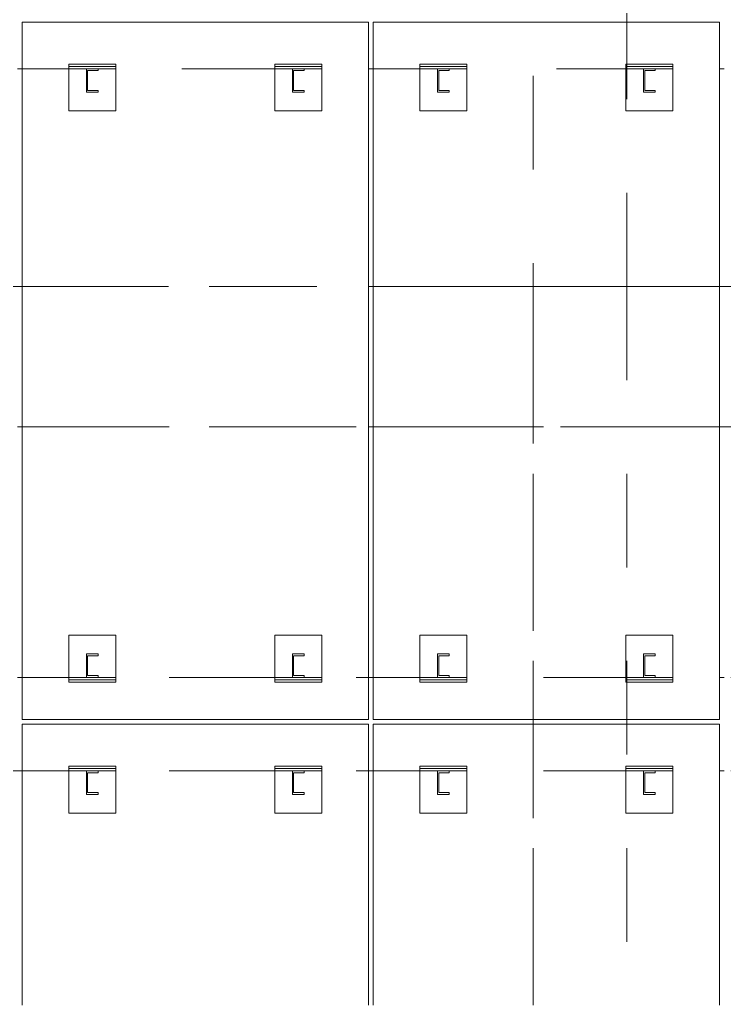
# Model space of a CAD drawing. Header units: millimetres. Extents: x 652937 to 1670132, y 1473552 to 2851037.
# Drawn here: x 663427.626 to 663430.636, y 1524460.41 to 1524464.622 of the extents above; entities that cross this region are included whole.
import ezdxf

# ---------------------------------------------------------------- set-up
doc = ezdxf.new("R2010")
doc.units = ezdxf.units.MM
doc.linetypes.add('XKITLINE00', pattern=[0])
doc.linetypes.add('XKITLINE02', pattern=[4, 2, -2])
doc.layers.add('Part', color=7, linetype='Continuous', lineweight=0)
doc.layers.add('S-GRID', color=7, linetype='Continuous', lineweight=9)

# ---------------------------------------------------------------- blocks, each defined once
blk = doc.blocks.new('*A15491040')
at = {"layer": 'Part', "color": 7, "linetype": 'XKITLINE00', "lineweight": 0}
for p, q in [((650.307246, 143.670135), (650.407246, 143.670135)), ((657.807245, 143.670135), (657.907245, 143.670135)), ((665.407245, 143.670135), (665.307245, 143.670135)), ((650.307246, 141.670135), (650.407246, 141.670135)), ((657.807245, 141.670135), (657.907245, 141.670135)), ((665.307245, 141.670135), (665.407245, 141.670135))]:
    blk.add_line(p, q, dxfattribs=at)
at = {"layer": 'Part', "color": 7, "linetype": 'XKITLINE02', "lineweight": 0}
for p, q in [((703.547196, 143.670135), (650.407246, 143.670135)), ((650.407246, 143.670135), (657.807245, 143.670135)), ((657.907245, 143.670135), (665.307245, 143.670135)), ((703.547115, 141.670135), (635.407246, 141.670135)), ((650.407246, 141.670135), (657.807245, 141.670135)), ((657.907245, 141.670135), (665.307245, 141.670135))]:
    blk.add_line(p, q, dxfattribs=at)
blk = doc.blocks.new('*A15501041')
at = {"layer": 'S-GRID', "color": 7, "linetype": 'XKITLINE00', "lineweight": 0}
for p, q in [((645.594807, 152.020135), (653.532307, 152.020135)), ((655.119807, 152.020135), (656.707307, 152.020135)), ((658.294807, 152.020135), (666.232307, 152.020135))]:
    blk.add_line(p, q, dxfattribs=at)
blk = doc.blocks.new('*A15511042')
at = {"layer": 'Part', "color": 7, "linetype": 'XKITLINE00', "lineweight": 0}
for p, q in [((650.307246, 152.020135), (650.407177, 152.020135)), ((657.807245, 152.020135), (657.907177, 152.020135)), ((665.407177, 152.020135), (665.307245, 152.020135)), ((650.307246, 149.020135), (650.407177, 149.020135)), ((657.807245, 149.020135), (657.907177, 149.020135)), ((665.307245, 149.020135), (665.407177, 149.020135))]:
    blk.add_line(p, q, dxfattribs=at)
at = {"layer": 'Part', "color": 7, "linetype": 'XKITLINE02', "lineweight": 0}
for p, q in [((650.407177, 152.020135), (657.807245, 152.020135)), ((657.907177, 152.020135), (665.307245, 152.020135)), ((672.807245, 152.020135), (665.407177, 152.020135)), ((701.547115, 149.020135), (635.407177, 149.020135)), ((650.407177, 149.020135), (657.807245, 149.020135)), ((657.907177, 149.020135), (665.307245, 149.020135)), ((672.807245, 149.020135), (665.407177, 149.020135))]:
    blk.add_line(p, q, dxfattribs=at)
blk = doc.blocks.new('*A15601051')
at = {"layer": 'Part', "color": 7, "linetype": 'XKITLINE00', "lineweight": 0}
for p, q in [((650.307246, 156.670135), (650.407246, 156.670135)), ((657.807245, 156.670135), (657.907245, 156.670135)), ((665.307245, 156.670135), (665.407245, 156.670135))]:
    blk.add_line(p, q, dxfattribs=at)
at = {"layer": 'Part', "color": 7, "linetype": 'XKITLINE02', "lineweight": 0}
for p, q in [((687.822475, 156.670135), (650.407246, 156.670135)), ((650.407246, 156.670135), (657.807245, 156.670135)), ((657.907245, 156.670135), (665.307245, 156.670135))]:
    blk.add_line(p, q, dxfattribs=at)
blk = doc.blocks.new('*A17821272')
at = {"layer": 'Part', "color": 7, "linetype": 'XKITLINE00', "lineweight": 0}
for p, q in [((657.907245, 157.670135), (657.907221, 157.670135)), ((657.907245, 142.770135), (657.907245, 157.670135)), ((657.907245, 157.670135), (665.307245, 157.670135)), ((665.307245, 142.770135), (665.307245, 157.670135)), ((665.307245, 142.770135), (657.907221, 142.770135)), ((665.307221, 142.770135), (665.307245, 142.770135)), ((657.907221, 142.670135), (657.907245, 142.670135)), ((657.907245, 142.670135), (665.307245, 142.670135)), ((657.907245, 136.664035), (657.907245, 142.670135)), ((665.307245, 136.664035), (665.307245, 142.670135))]:
    blk.add_line(p, q, dxfattribs=at)
at = {"layer": 'Part', "color": 7, "linetype": 'XKITLINE02', "lineweight": 0}
for p, q in [((657.907221, 142.770135), (657.907221, 157.670135)), ((657.907221, 157.670135), (657.907245, 157.670135)), ((665.307221, 142.770135), (665.307221, 157.670135)), ((657.907245, 142.670135), (657.907221, 142.670135)), ((657.907221, 136.664035), (657.907221, 142.670135)), ((665.307221, 136.664035), (665.307221, 142.670135))]:
    blk.add_line(p, q, dxfattribs=at)
blk = doc.blocks.new('*A17831273')
at = {"layer": 'Part', "color": 7, "linetype": 'XKITLINE00', "lineweight": 0}
for p, q in [((650.407246, 157.670135), (650.407221, 157.670135)), ((650.407246, 142.770135), (650.407246, 157.670135)), ((650.407246, 157.670135), (657.807245, 157.670135)), ((657.807245, 142.770135), (657.807245, 157.670135)), ((657.807245, 142.770135), (650.407221, 142.770135)), ((657.807221, 142.770135), (657.807245, 142.770135)), ((650.407221, 142.670135), (650.407246, 142.670135)), ((650.407246, 142.670135), (657.807245, 142.670135)), ((650.407246, 136.664035), (650.407246, 142.670135)), ((657.807245, 136.664035), (657.807245, 142.670135))]:
    blk.add_line(p, q, dxfattribs=at)
at = {"layer": 'Part', "color": 7, "linetype": 'XKITLINE02', "lineweight": 0}
for p, q in [((650.407221, 142.770135), (650.407221, 157.670135)), ((650.407221, 157.670135), (650.407246, 157.670135)), ((657.807221, 142.770135), (657.807221, 157.670135)), ((650.407246, 142.670135), (650.407221, 142.670135)), ((650.407221, 136.664035), (650.407221, 142.670135)), ((657.807221, 136.664035), (657.807221, 142.670135))]:
    blk.add_line(p, q, dxfattribs=at)
blk = doc.blocks.new('*A18121302')
at = {"layer": 'Part', "color": 7, "linetype": 'XKITLINE02', "lineweight": 0}
for p, q in [((663.322156, 168.520135), (661.322115, 168.520135)), ((661.322115, 168.520135), (661.322115, 152.020135)), ((661.322156, 168.520135), (661.322156, 152.020135)), ((663.322115, 152.020135), (663.322115, 168.520135)), ((663.322156, 152.020135), (663.322156, 168.520135)), ((661.322115, 152.020135), (663.322156, 152.020135))]:
    blk.add_line(p, q, dxfattribs=at)
blk = doc.blocks.new('*A18531343')
at = {"layer": 'Part', "color": 7, "linetype": 'XKITLINE02', "lineweight": 0}
for p, q in [((661.322115, 152.020135), (663.322156, 152.020135)), ((661.322115, 152.020135), (661.322115, 136.664035)), ((661.322156, 136.664035), (661.322156, 152.020135)), ((663.322115, 152.020135), (663.322115, 136.664035)), ((663.322156, 152.020135), (663.322156, 136.664035))]:
    blk.add_line(p, q, dxfattribs=at)
blk = doc.blocks.new('*A18541344')
at = {"layer": 'Part', "color": 7, "linetype": 'XKITLINE02', "lineweight": 0}
for p, q in [((652.407253, 156.770135), (651.407253, 156.770135)), ((651.407253, 156.770135), (651.407253, 155.770135)), ((651.407253, 155.770135), (651.407253, 156.770135)), ((652.407253, 155.770135), (652.407253, 156.770135)), ((652.407253, 155.770135), (652.407253, 156.770135)), ((651.407253, 155.770135), (652.407253, 155.770135))]:
    blk.add_line(p, q, dxfattribs=at)
blk = doc.blocks.new('*A18551345')
at = {"layer": 'Part', "color": 7, "linetype": 'XKITLINE02', "lineweight": 0}
for p, q in [((652.407265, 156.720135), (651.407232, 156.720135)), ((651.407232, 156.720135), (651.407232, 156.670135)), ((651.407232, 156.670135), (652.407265, 156.670135)), ((651.407265, 156.720135), (651.407265, 156.670135)), ((652.407232, 156.720135), (652.407265, 156.720135)), ((652.407232, 156.720135), (652.407232, 156.670135)), ((652.407232, 156.670135), (652.407265, 156.670135)), ((652.407265, 156.670135), (652.407265, 156.720135))]:
    blk.add_line(p, q, dxfattribs=at)
blk = doc.blocks.new('*A18561346')
at = {"layer": 'Part', "color": 7, "linetype": 'XKITLINE02', "lineweight": 0}
for p, q in [((651.782246, 156.670135), (652.032269, 156.670135)), ((651.782246, 156.170135), (651.782246, 156.670135)), ((651.782269, 156.170135), (651.782269, 156.670135)), ((652.032246, 156.632635), (652.032246, 156.670135)), ((652.032269, 156.632635), (652.032269, 156.670135)), ((652.032269, 156.632635), (651.807246, 156.632635)), ((651.807246, 156.632635), (651.807246, 156.207635)), ((651.807269, 156.207635), (651.807269, 156.632635)), ((652.032269, 156.170135), (651.782246, 156.170135)), ((651.807246, 156.207635), (652.032269, 156.207635)), ((652.032246, 156.170135), (652.032246, 156.207635)), ((652.032269, 156.170135), (652.032269, 156.207635))]:
    blk.add_line(p, q, dxfattribs=at)
blk = doc.blocks.new('*A18571347')
at = {"layer": 'Part', "color": 7, "linetype": 'XKITLINE02', "lineweight": 0}
for p, q in [((663.932269, 156.670135), (663.682246, 156.670135)), ((663.682246, 156.170135), (663.682246, 156.670135)), ((663.682269, 156.170135), (663.682269, 156.670135)), ((663.932246, 156.632635), (663.932246, 156.670135)), ((663.932269, 156.632635), (663.932269, 156.670135)), ((663.932269, 156.632635), (663.707246, 156.632635)), ((663.707246, 156.632635), (663.707246, 156.207635)), ((663.707269, 156.207635), (663.707269, 156.632635)), ((663.932269, 156.170135), (663.682246, 156.170135)), ((663.707246, 156.207635), (663.932269, 156.207635)), ((663.932246, 156.170135), (663.932246, 156.207635)), ((663.932269, 156.170135), (663.932269, 156.207635))]:
    blk.add_line(p, q, dxfattribs=at)
blk = doc.blocks.new('*A18581348')
at = {"layer": 'Part', "color": 7, "linetype": 'XKITLINE02', "lineweight": 0}
for p, q in [((659.282246, 156.670135), (659.532269, 156.670135)), ((659.282246, 156.170135), (659.282246, 156.670135)), ((659.282269, 156.170135), (659.282269, 156.670135)), ((659.532246, 156.632635), (659.532246, 156.670135)), ((659.532269, 156.632635), (659.532269, 156.670135)), ((659.532269, 156.632635), (659.307246, 156.632635)), ((659.307246, 156.632635), (659.307246, 156.207635)), ((659.307269, 156.207635), (659.307269, 156.632635)), ((659.532269, 156.170135), (659.282246, 156.170135)), ((659.307246, 156.207635), (659.532269, 156.207635)), ((659.532246, 156.170135), (659.532246, 156.207635)), ((659.532269, 156.170135), (659.532269, 156.207635))]:
    blk.add_line(p, q, dxfattribs=at)
blk = doc.blocks.new('*A18591349')
at = {"layer": 'Part', "color": 7, "linetype": 'XKITLINE02', "lineweight": 0}
for p, q in [((664.307265, 156.720135), (663.307232, 156.720135)), ((663.307232, 156.720135), (663.307232, 156.670135)), ((663.307232, 156.670135), (664.307265, 156.670135)), ((663.307265, 156.720135), (663.307265, 156.670135)), ((664.307232, 156.720135), (664.307265, 156.720135)), ((664.307232, 156.720135), (664.307232, 156.670135)), ((664.307232, 156.670135), (664.307265, 156.670135)), ((664.307265, 156.670135), (664.307265, 156.720135))]:
    blk.add_line(p, q, dxfattribs=at)
blk = doc.blocks.new('*A18601350')
at = {"layer": 'Part', "color": 7, "linetype": 'XKITLINE02', "lineweight": 0}
for p, q in [((659.907265, 156.720135), (658.907232, 156.720135)), ((658.907232, 156.720135), (658.907232, 156.670135)), ((658.907232, 156.670135), (659.907265, 156.670135)), ((658.907265, 156.720135), (658.907265, 156.670135)), ((659.907232, 156.720135), (659.907265, 156.720135)), ((659.907232, 156.720135), (659.907232, 156.670135)), ((659.907232, 156.670135), (659.907265, 156.670135)), ((659.907265, 156.670135), (659.907265, 156.720135))]:
    blk.add_line(p, q, dxfattribs=at)
blk = doc.blocks.new('*A18611351')
at = {"layer": 'Part', "color": 7, "linetype": 'XKITLINE02', "lineweight": 0}
for p, q in [((664.307253, 156.770135), (663.307253, 156.770135)), ((663.307253, 156.770135), (663.307253, 155.770135)), ((663.307253, 155.770135), (663.307253, 156.770135)), ((664.307253, 155.770135), (664.307253, 156.770135)), ((664.307253, 155.770135), (664.307253, 156.770135)), ((663.307253, 155.770135), (664.307253, 155.770135))]:
    blk.add_line(p, q, dxfattribs=at)
blk = doc.blocks.new('*A18621352')
at = {"layer": 'Part', "color": 7, "linetype": 'XKITLINE02', "lineweight": 0}
for p, q in [((659.907253, 156.770135), (658.907253, 156.770135)), ((658.907253, 156.770135), (658.907253, 155.770135)), ((658.907253, 155.770135), (658.907253, 156.770135)), ((659.907253, 155.770135), (659.907253, 156.770135)), ((659.907253, 155.770135), (659.907253, 156.770135)), ((658.907253, 155.770135), (659.907253, 155.770135))]:
    blk.add_line(p, q, dxfattribs=at)
blk = doc.blocks.new('*A18631353')
at = {"layer": 'Part', "color": 7, "linetype": 'XKITLINE02', "lineweight": 0}
for p, q in [((656.807253, 156.770135), (655.807253, 156.770135)), ((655.807253, 156.770135), (655.807253, 155.770135)), ((655.807253, 155.770135), (655.807253, 156.770135)), ((656.807253, 155.770135), (656.807253, 156.770135)), ((656.807253, 155.770135), (656.807253, 156.770135)), ((655.807253, 155.770135), (656.807253, 155.770135))]:
    blk.add_line(p, q, dxfattribs=at)
blk = doc.blocks.new('*A18641354')
at = {"layer": 'Part', "color": 7, "linetype": 'XKITLINE02', "lineweight": 0}
for p, q in [((656.807265, 156.720135), (655.807232, 156.720135)), ((655.807232, 156.720135), (655.807232, 156.670135)), ((655.807232, 156.670135), (656.807265, 156.670135)), ((655.807265, 156.720135), (655.807265, 156.670135)), ((656.807232, 156.720135), (656.807265, 156.720135)), ((656.807232, 156.720135), (656.807232, 156.670135)), ((656.807232, 156.670135), (656.807265, 156.670135)), ((656.807265, 156.670135), (656.807265, 156.720135))]:
    blk.add_line(p, q, dxfattribs=at)
blk = doc.blocks.new('*A18651355')
at = {"layer": 'Part', "color": 7, "linetype": 'XKITLINE02', "lineweight": 0}
for p, q in [((656.182246, 156.670135), (656.432269, 156.670135)), ((656.182246, 156.170135), (656.182246, 156.670135)), ((656.182269, 156.170135), (656.182269, 156.670135)), ((656.432246, 156.632635), (656.432246, 156.670135)), ((656.432269, 156.632635), (656.432269, 156.670135)), ((656.432269, 156.632635), (656.207246, 156.632635)), ((656.207246, 156.632635), (656.207246, 156.207635)), ((656.207269, 156.207635), (656.207269, 156.632635)), ((656.432269, 156.170135), (656.182246, 156.170135)), ((656.207246, 156.207635), (656.432269, 156.207635)), ((656.432246, 156.170135), (656.432246, 156.207635)), ((656.432269, 156.170135), (656.432269, 156.207635))]:
    blk.add_line(p, q, dxfattribs=at)
blk = doc.blocks.new('*A18891379')
at = {"layer": 'Part', "color": 7, "linetype": 'XKITLINE02', "lineweight": 0}
for p, q in [((652.407253, 141.770135), (651.407253, 141.770135)), ((651.407253, 141.770135), (651.407253, 140.770135)), ((651.407253, 140.770135), (651.407253, 141.770135)), ((652.407253, 140.770135), (652.407253, 141.770135)), ((652.407253, 140.770135), (652.407253, 141.770135)), ((651.407253, 140.770135), (652.407253, 140.770135))]:
    blk.add_line(p, q, dxfattribs=at)
blk = doc.blocks.new('*A18901380')
at = {"layer": 'Part', "color": 7, "linetype": 'XKITLINE02', "lineweight": 0}
for p, q in [((652.407265, 141.720135), (651.407232, 141.720135)), ((651.407232, 141.720135), (651.407232, 141.670135)), ((651.407265, 141.720135), (651.407265, 141.670135)), ((652.407232, 141.720135), (652.407265, 141.720135)), ((652.407232, 141.720135), (652.407232, 141.670135)), ((652.407265, 141.670135), (652.407265, 141.720135)), ((651.407232, 141.670135), (652.407265, 141.670135)), ((652.407232, 141.670135), (652.407265, 141.670135))]:
    blk.add_line(p, q, dxfattribs=at)
blk = doc.blocks.new('*A18911381')
at = {"layer": 'Part', "color": 7, "linetype": 'XKITLINE02', "lineweight": 0}
for p, q in [((651.782246, 141.670135), (652.032269, 141.670135)), ((651.782246, 141.170135), (651.782246, 141.670135)), ((651.782269, 141.170135), (651.782269, 141.670135)), ((652.032269, 141.632635), (651.807246, 141.632635)), ((651.807246, 141.632635), (651.807246, 141.207635)), ((651.807269, 141.207635), (651.807269, 141.632635)), ((652.032246, 141.632635), (652.032246, 141.670135)), ((652.032269, 141.632635), (652.032269, 141.670135)), ((652.032269, 141.170135), (651.782246, 141.170135)), ((651.807246, 141.207635), (652.032269, 141.207635)), ((652.032246, 141.170135), (652.032246, 141.207635)), ((652.032269, 141.170135), (652.032269, 141.207635))]:
    blk.add_line(p, q, dxfattribs=at)
blk = doc.blocks.new('*A18921382')
at = {"layer": 'Part', "color": 7, "linetype": 'XKITLINE02', "lineweight": 0}
for p, q in [((659.907253, 141.770135), (658.907253, 141.770135)), ((658.907253, 141.770135), (658.907253, 140.770135)), ((658.907253, 140.770135), (658.907253, 141.770135)), ((659.907253, 140.770135), (659.907253, 141.770135)), ((659.907253, 140.770135), (659.907253, 141.770135)), ((658.907253, 140.770135), (659.907253, 140.770135))]:
    blk.add_line(p, q, dxfattribs=at)
blk = doc.blocks.new('*A18931383')
at = {"layer": 'Part', "color": 7, "linetype": 'XKITLINE02', "lineweight": 0}
for p, q in [((664.307253, 141.770135), (663.307253, 141.770135)), ((663.307253, 141.770135), (663.307253, 140.770135)), ((663.307253, 140.770135), (663.307253, 141.770135)), ((664.307253, 140.770135), (664.307253, 141.770135)), ((664.307253, 140.770135), (664.307253, 141.770135)), ((663.307253, 140.770135), (664.307253, 140.770135))]:
    blk.add_line(p, q, dxfattribs=at)
blk = doc.blocks.new('*A18941384')
at = {"layer": 'Part', "color": 7, "linetype": 'XKITLINE02', "lineweight": 0}
for p, q in [((659.907265, 141.720135), (658.907232, 141.720135)), ((658.907232, 141.720135), (658.907232, 141.670135)), ((658.907265, 141.720135), (658.907265, 141.670135)), ((659.907232, 141.720135), (659.907265, 141.720135)), ((659.907232, 141.720135), (659.907232, 141.670135)), ((659.907265, 141.670135), (659.907265, 141.720135)), ((658.907232, 141.670135), (659.907265, 141.670135)), ((659.907232, 141.670135), (659.907265, 141.670135))]:
    blk.add_line(p, q, dxfattribs=at)
blk = doc.blocks.new('*A18951385')
at = {"layer": 'Part', "color": 7, "linetype": 'XKITLINE02', "lineweight": 0}
for p, q in [((664.307265, 141.720135), (663.307232, 141.720135)), ((663.307232, 141.720135), (663.307232, 141.670135)), ((663.307265, 141.720135), (663.307265, 141.670135)), ((664.307232, 141.720135), (664.307265, 141.720135)), ((664.307232, 141.720135), (664.307232, 141.670135)), ((664.307265, 141.670135), (664.307265, 141.720135)), ((663.307232, 141.670135), (664.307265, 141.670135)), ((664.307232, 141.670135), (664.307265, 141.670135))]:
    blk.add_line(p, q, dxfattribs=at)
blk = doc.blocks.new('*A18961386')
at = {"layer": 'Part', "color": 7, "linetype": 'XKITLINE02', "lineweight": 0}
for p, q in [((659.282246, 141.670135), (659.532269, 141.670135)), ((659.282246, 141.170135), (659.282246, 141.670135)), ((659.282269, 141.170135), (659.282269, 141.670135)), ((659.532269, 141.632635), (659.307246, 141.632635)), ((659.307246, 141.632635), (659.307246, 141.207635)), ((659.307269, 141.207635), (659.307269, 141.632635)), ((659.532246, 141.632635), (659.532246, 141.670135)), ((659.532269, 141.632635), (659.532269, 141.670135)), ((659.532269, 141.170135), (659.282246, 141.170135)), ((659.307246, 141.207635), (659.532269, 141.207635)), ((659.532246, 141.170135), (659.532246, 141.207635)), ((659.532269, 141.170135), (659.532269, 141.207635))]:
    blk.add_line(p, q, dxfattribs=at)
blk = doc.blocks.new('*A18971387')
at = {"layer": 'Part', "color": 7, "linetype": 'XKITLINE02', "lineweight": 0}
for p, q in [((663.932269, 141.670135), (663.682246, 141.670135)), ((663.682246, 141.170135), (663.682246, 141.670135)), ((663.682269, 141.170135), (663.682269, 141.670135)), ((663.932269, 141.632635), (663.707246, 141.632635)), ((663.707246, 141.632635), (663.707246, 141.207635)), ((663.707269, 141.207635), (663.707269, 141.632635)), ((663.932246, 141.632635), (663.932246, 141.670135)), ((663.932269, 141.632635), (663.932269, 141.670135)), ((663.932269, 141.170135), (663.682246, 141.170135)), ((663.707246, 141.207635), (663.932269, 141.207635)), ((663.932246, 141.170135), (663.932246, 141.207635)), ((663.932269, 141.170135), (663.932269, 141.207635))]:
    blk.add_line(p, q, dxfattribs=at)
blk = doc.blocks.new('*A18981388')
at = {"layer": 'Part', "color": 7, "linetype": 'XKITLINE02', "lineweight": 0}
for p, q in [((656.807253, 141.770135), (655.807253, 141.770135)), ((655.807253, 141.770135), (655.807253, 140.770135)), ((655.807253, 140.770135), (655.807253, 141.770135)), ((656.807253, 140.770135), (656.807253, 141.770135)), ((656.807253, 140.770135), (656.807253, 141.770135)), ((655.807253, 140.770135), (656.807253, 140.770135))]:
    blk.add_line(p, q, dxfattribs=at)
blk = doc.blocks.new('*A18991389')
at = {"layer": 'Part', "color": 7, "linetype": 'XKITLINE02', "lineweight": 0}
for p, q in [((656.807265, 141.720135), (655.807232, 141.720135)), ((655.807232, 141.720135), (655.807232, 141.670135)), ((655.807265, 141.720135), (655.807265, 141.670135)), ((656.807232, 141.720135), (656.807265, 141.720135)), ((656.807232, 141.720135), (656.807232, 141.670135)), ((656.807265, 141.670135), (656.807265, 141.720135)), ((655.807232, 141.670135), (656.807265, 141.670135)), ((656.807232, 141.670135), (656.807265, 141.670135))]:
    blk.add_line(p, q, dxfattribs=at)
blk = doc.blocks.new('*A19001390')
at = {"layer": 'Part', "color": 7, "linetype": 'XKITLINE02', "lineweight": 0}
for p, q in [((656.182246, 141.670135), (656.432269, 141.670135)), ((656.182246, 141.170135), (656.182246, 141.670135)), ((656.182269, 141.170135), (656.182269, 141.670135)), ((656.432269, 141.632635), (656.207246, 141.632635)), ((656.207246, 141.632635), (656.207246, 141.207635)), ((656.207269, 141.207635), (656.207269, 141.632635)), ((656.432246, 141.632635), (656.432246, 141.670135)), ((656.432269, 141.632635), (656.432269, 141.670135)), ((656.432269, 141.170135), (656.182246, 141.170135)), ((656.207246, 141.207635), (656.432269, 141.207635)), ((656.432246, 141.170135), (656.432246, 141.207635)), ((656.432269, 141.170135), (656.432269, 141.207635))]:
    blk.add_line(p, q, dxfattribs=at)
blk = doc.blocks.new('*A19021392')
at = {"layer": 'Part', "color": 7, "linetype": 'XKITLINE02', "lineweight": 0}
for p, q in [((651.782246, 144.170135), (652.032269, 144.170135)), ((651.782246, 143.670135), (651.782246, 144.170135)), ((651.782269, 143.670135), (651.782269, 144.170135)), ((652.032269, 144.132635), (651.807246, 144.132635)), ((651.807246, 144.132635), (651.807246, 143.707635)), ((651.807269, 143.707635), (651.807269, 144.132635)), ((652.032246, 144.132635), (652.032246, 144.170135)), ((652.032269, 144.132635), (652.032269, 144.170135)), ((652.032269, 143.670135), (651.782246, 143.670135)), ((651.807246, 143.707635), (652.032269, 143.707635)), ((652.032246, 143.670135), (652.032246, 143.707635)), ((652.032269, 143.670135), (652.032269, 143.707635))]:
    blk.add_line(p, q, dxfattribs=at)
blk = doc.blocks.new('*A19031393')
at = {"layer": 'Part', "color": 7, "linetype": 'XKITLINE02', "lineweight": 0}
for p, q in [((652.407253, 144.570135), (651.407253, 144.570135)), ((651.407253, 144.570135), (651.407253, 143.570135)), ((651.407253, 143.570135), (651.407253, 144.570135)), ((652.407253, 143.570135), (652.407253, 144.570135)), ((652.407253, 143.570135), (652.407253, 144.570135)), ((651.407253, 143.570135), (652.407253, 143.570135))]:
    blk.add_line(p, q, dxfattribs=at)
blk = doc.blocks.new('*A19041394')
at = {"layer": 'Part', "color": 7, "linetype": 'XKITLINE02', "lineweight": 0}
for p, q in [((652.407265, 143.670135), (651.407232, 143.670135)), ((651.407232, 143.670135), (651.407232, 143.620135)), ((651.407232, 143.620135), (652.407265, 143.620135)), ((651.407265, 143.670135), (651.407265, 143.620135)), ((652.407232, 143.670135), (652.407265, 143.670135)), ((652.407232, 143.670135), (652.407232, 143.620135)), ((652.407232, 143.620135), (652.407265, 143.620135)), ((652.407265, 143.620135), (652.407265, 143.670135))]:
    blk.add_line(p, q, dxfattribs=at)
blk = doc.blocks.new('*A19051395')
at = {"layer": 'Part', "color": 7, "linetype": 'XKITLINE02', "lineweight": 0}
for p, q in [((656.182246, 144.170135), (656.432269, 144.170135)), ((656.182246, 143.670135), (656.182246, 144.170135)), ((656.182269, 143.670135), (656.182269, 144.170135)), ((656.432269, 144.132635), (656.207246, 144.132635)), ((656.207246, 144.132635), (656.207246, 143.707635)), ((656.207269, 143.707635), (656.207269, 144.132635)), ((656.432246, 144.132635), (656.432246, 144.170135)), ((656.432269, 144.132635), (656.432269, 144.170135)), ((656.432269, 143.670135), (656.182246, 143.670135)), ((656.207246, 143.707635), (656.432269, 143.707635)), ((656.432246, 143.670135), (656.432246, 143.707635)), ((656.432269, 143.670135), (656.432269, 143.707635))]:
    blk.add_line(p, q, dxfattribs=at)
blk = doc.blocks.new('*A19061396')
at = {"layer": 'Part', "color": 7, "linetype": 'XKITLINE02', "lineweight": 0}
for p, q in [((656.807253, 144.570135), (655.807253, 144.570135)), ((655.807253, 144.570135), (655.807253, 143.570135)), ((655.807253, 143.570135), (655.807253, 144.570135)), ((656.807253, 143.570135), (656.807253, 144.570135)), ((656.807253, 143.570135), (656.807253, 144.570135)), ((655.807253, 143.570135), (656.807253, 143.570135))]:
    blk.add_line(p, q, dxfattribs=at)
blk = doc.blocks.new('*A19071397')
at = {"layer": 'Part', "color": 7, "linetype": 'XKITLINE02', "lineweight": 0}
for p, q in [((656.807265, 143.670135), (655.807232, 143.670135)), ((655.807232, 143.670135), (655.807232, 143.620135)), ((655.807232, 143.620135), (656.807265, 143.620135)), ((655.807265, 143.670135), (655.807265, 143.620135)), ((656.807232, 143.670135), (656.807265, 143.670135)), ((656.807232, 143.670135), (656.807232, 143.620135)), ((656.807232, 143.620135), (656.807265, 143.620135)), ((656.807265, 143.620135), (656.807265, 143.670135))]:
    blk.add_line(p, q, dxfattribs=at)
blk = doc.blocks.new('*A19081398')
at = {"layer": 'Part', "color": 7, "linetype": 'XKITLINE02', "lineweight": 0}
for p, q in [((663.932269, 144.170135), (663.682246, 144.170135)), ((663.682246, 143.670135), (663.682246, 144.170135)), ((663.682269, 143.670135), (663.682269, 144.170135)), ((663.932269, 144.132635), (663.707246, 144.132635)), ((663.707246, 144.132635), (663.707246, 143.707635)), ((663.707269, 143.707635), (663.707269, 144.132635)), ((663.932246, 144.132635), (663.932246, 144.170135)), ((663.932269, 144.132635), (663.932269, 144.170135)), ((663.932269, 143.670135), (663.682246, 143.670135)), ((663.707246, 143.707635), (663.932269, 143.707635)), ((663.932246, 143.670135), (663.932246, 143.707635)), ((663.932269, 143.670135), (663.932269, 143.707635))]:
    blk.add_line(p, q, dxfattribs=at)
blk = doc.blocks.new('*A19091399')
at = {"layer": 'Part', "color": 7, "linetype": 'XKITLINE02', "lineweight": 0}
for p, q in [((659.282246, 144.170135), (659.532269, 144.170135)), ((659.282246, 143.670135), (659.282246, 144.170135)), ((659.282269, 143.670135), (659.282269, 144.170135)), ((659.532269, 144.132635), (659.307246, 144.132635)), ((659.307246, 144.132635), (659.307246, 143.707635)), ((659.307269, 143.707635), (659.307269, 144.132635)), ((659.532246, 144.132635), (659.532246, 144.170135)), ((659.532269, 144.132635), (659.532269, 144.170135)), ((659.532269, 143.670135), (659.282246, 143.670135)), ((659.307246, 143.707635), (659.532269, 143.707635)), ((659.532246, 143.670135), (659.532246, 143.707635)), ((659.532269, 143.670135), (659.532269, 143.707635))]:
    blk.add_line(p, q, dxfattribs=at)
blk = doc.blocks.new('*A19101400')
at = {"layer": 'Part', "color": 7, "linetype": 'XKITLINE02', "lineweight": 0}
for p, q in [((664.307253, 144.570135), (663.307253, 144.570135)), ((663.307253, 144.570135), (663.307253, 143.570135)), ((663.307253, 143.570135), (663.307253, 144.570135)), ((664.307253, 143.570135), (664.307253, 144.570135)), ((664.307253, 143.570135), (664.307253, 144.570135)), ((663.307253, 143.570135), (664.307253, 143.570135))]:
    blk.add_line(p, q, dxfattribs=at)
blk = doc.blocks.new('*A19111401')
at = {"layer": 'Part', "color": 7, "linetype": 'XKITLINE02', "lineweight": 0}
for p, q in [((659.907253, 144.570135), (658.907253, 144.570135)), ((658.907253, 144.570135), (658.907253, 143.570135)), ((658.907253, 143.570135), (658.907253, 144.570135)), ((659.907253, 143.570135), (659.907253, 144.570135)), ((659.907253, 143.570135), (659.907253, 144.570135)), ((658.907253, 143.570135), (659.907253, 143.570135))]:
    blk.add_line(p, q, dxfattribs=at)
blk = doc.blocks.new('*A19121402')
at = {"layer": 'Part', "color": 7, "linetype": 'XKITLINE02', "lineweight": 0}
for p, q in [((664.307265, 143.670135), (663.307232, 143.670135)), ((663.307232, 143.670135), (663.307232, 143.620135)), ((663.307232, 143.620135), (664.307265, 143.620135)), ((663.307265, 143.670135), (663.307265, 143.620135)), ((664.307232, 143.670135), (664.307265, 143.670135)), ((664.307232, 143.670135), (664.307232, 143.620135)), ((664.307232, 143.620135), (664.307265, 143.620135)), ((664.307265, 143.620135), (664.307265, 143.670135))]:
    blk.add_line(p, q, dxfattribs=at)
blk = doc.blocks.new('*A19131403')
at = {"layer": 'Part', "color": 7, "linetype": 'XKITLINE02', "lineweight": 0}
for p, q in [((659.907265, 143.670135), (658.907232, 143.670135)), ((658.907232, 143.670135), (658.907232, 143.620135)), ((658.907232, 143.620135), (659.907265, 143.620135)), ((658.907265, 143.670135), (658.907265, 143.620135)), ((659.907232, 143.670135), (659.907265, 143.670135)), ((659.907232, 143.670135), (659.907232, 143.620135)), ((659.907232, 143.620135), (659.907265, 143.620135)), ((659.907265, 143.620135), (659.907265, 143.670135))]:
    blk.add_line(p, q, dxfattribs=at)
blk = doc.blocks.new('s13')
at = {"color": 7, "lineweight": 0, "xscale": 200, "yscale": 200, "zscale": 200}
for name in ['*A17831273', '*A17821272', '*A18121302', '*A15601051', '*A18541344', '*A18551345', '*A18561346', '*A18631353', '*A18641354', '*A18651355', '*A18621352', '*A18601350', '*A18581348', '*A18611351', '*A18591349', '*A18571347', '*A15501041', '*A15511042', '*A18531343', '*A19031393', '*A19061396', '*A19111401', '*A19101400', '*A19021392', '*A19051395', '*A19091399', '*A19081398', '*A15491040', '*A19041394', '*A19071397', '*A19131403', '*A19121402', '*A18891379', '*A18901380', '*A18911381', '*A18981388', '*A18991389', '*A19001390', '*A18921382', '*A18941384', '*A18961386', '*A18931383', '*A18951385', '*A18971387']:
    blk.add_blockref(name, (-125633.2, 57033.4), dxfattribs=at)

msp = doc.modelspace()

# ---------------------------------------------------------------- block references
at = {"color": 7, "xscale": 0.001, "yscale": 0.001, "zscale": 0.001}
msp.add_blockref('s13', (663423.1875, 1524376.0443), dxfattribs=at)

doc.saveas('drawing.dxf')
